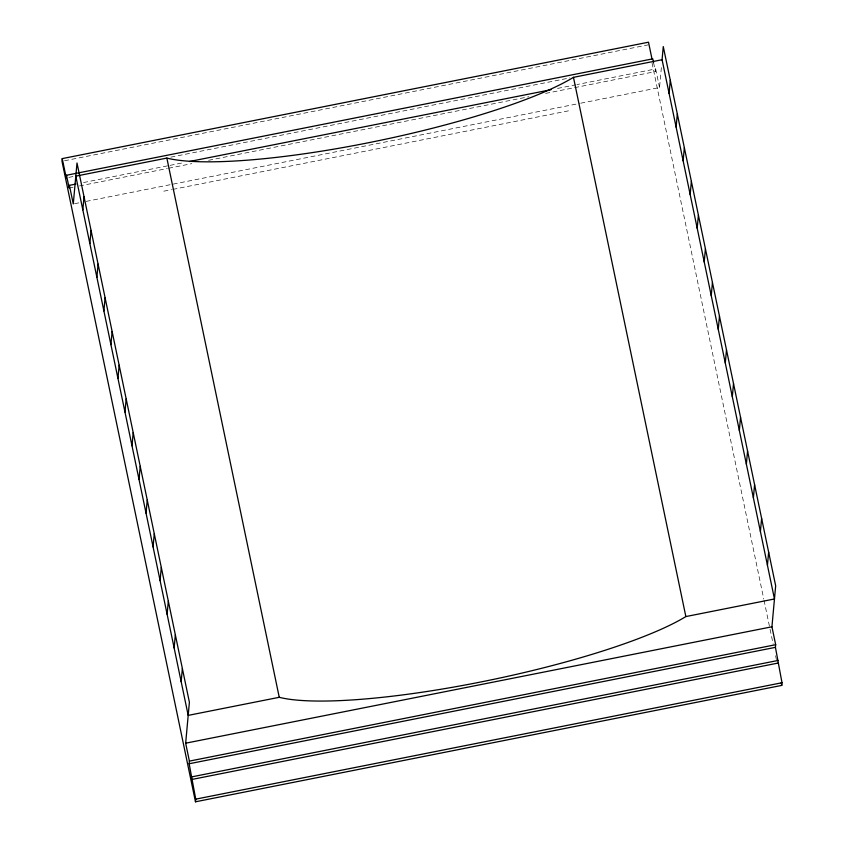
<?xml version="1.0" encoding="UTF-8"?>
<svg xmlns="http://www.w3.org/2000/svg" width="844" height="844" viewBox="0 0 844 844"><rect width="100%" height="100%" fill="white"/><g stroke="black" fill="none" stroke-linecap="round" stroke-linejoin="round"><path stroke-width="0.63" stroke-dasharray="4.22 3.17" d="M545.657 93.389L655.429 71.592L655.661 68.934L576.895 84.579M580.767 103.19L659.544 87.544L661.496 66.054M64.577 160.75L648.266 44.848M68.839 177.388L73.998 176.364M170.857 157.132L569.879 77.901M83.598 182.526L168.832 165.603M170.119 165.35L184.319 162.523M557.525 88.43L575.597 84.833M69.155 188.001L73.027 187.231M79.484 185.954L167.291 168.515M168.589 168.262L191.831 163.641M208.616 160.307L528.871 96.722M74.567 203.699L79.726 202.676M86.183 201.389L579.48 103.443M163.852 191.177L171.596 189.647M172.883 189.383L570.46 110.448M655.661 68.934L659.544 87.544M653.562 62.667L655.429 71.592M652.022 62.899L763.767 599.04M764.042 600.327L773.167 644.151M775.594 655.746L776.396 659.618"/><path stroke-width="1.27" d="M652.022 59.08L648.509 42.2L62.234 158.609L61.992 161.267L195.492 801.8L781.766 685.391L782.008 682.733L775.425 647.348L775.668 644.7L771.933 626.786L775.668 585.81L663.268 46.568L662.076 59.734L774.465 598.976L685.856 616.574A225.538 39.742 -11.8 0 1 480.268 682.089A225.538 39.742 -11.8 0 1 279.248 697.302L188.191 715.385L75.802 176.143L166.859 158.071A225.538 39.742 -11.8 0 0 367.878 142.858A225.538 39.742 -11.8 0 0 573.466 77.331L662.076 59.734M653.562 62.667L652.771 58.837L66.497 175.257L66.254 177.905L62.234 158.609M75.855 184.066L69.398 185.353L69.155 188.001L66.497 175.257M82.828 209.85L84.031 196.684M89.854 243.557L91.046 230.391M96.881 277.254L98.073 264.088M103.896 310.961L105.099 297.795M110.923 344.658L112.125 331.492M117.949 378.365L119.152 365.199M124.975 412.062L126.167 398.896M132.002 445.769L133.194 432.603M139.028 479.466L140.22 466.299M146.044 513.173L147.246 500.007M153.07 546.87L154.273 533.703M160.096 580.577L161.299 567.411M167.123 614.274L168.315 601.107M174.149 647.981L175.341 634.815M181.165 681.678L182.367 668.522M195.492 801.8L195.734 799.152L189.161 763.757L189.394 761.109L185.659 743.195L189.394 702.219L77.004 162.987L73.27 203.953L69.398 185.353M669.102 93.441L670.294 80.275M676.118 127.149L677.321 113.982M683.144 160.845L684.347 147.679M690.17 194.553L691.373 181.386M697.197 228.249L698.399 215.083M704.223 261.957L705.415 248.79M711.249 295.653L712.441 282.487M718.265 329.36L719.468 316.194M725.291 363.057L726.494 349.891M732.318 396.764L733.52 383.598M739.344 430.461L740.536 417.295M746.37 464.168L747.562 451.002M753.397 497.865L754.589 484.699M760.412 531.572L761.615 518.406M767.439 565.269L768.641 552.103M189.489 161.499L551.069 89.707M185.659 743.195L771.933 626.786M189.394 761.109L775.668 644.7M189.161 763.757L775.425 647.348M191.883 776.849L778.157 660.441M191.641 779.508L777.915 663.099M195.734 799.152L782.008 682.733M781.227 682.817L781.766 685.391M573.466 77.331L685.856 616.574M166.859 158.071L279.248 697.302"/></g></svg>
